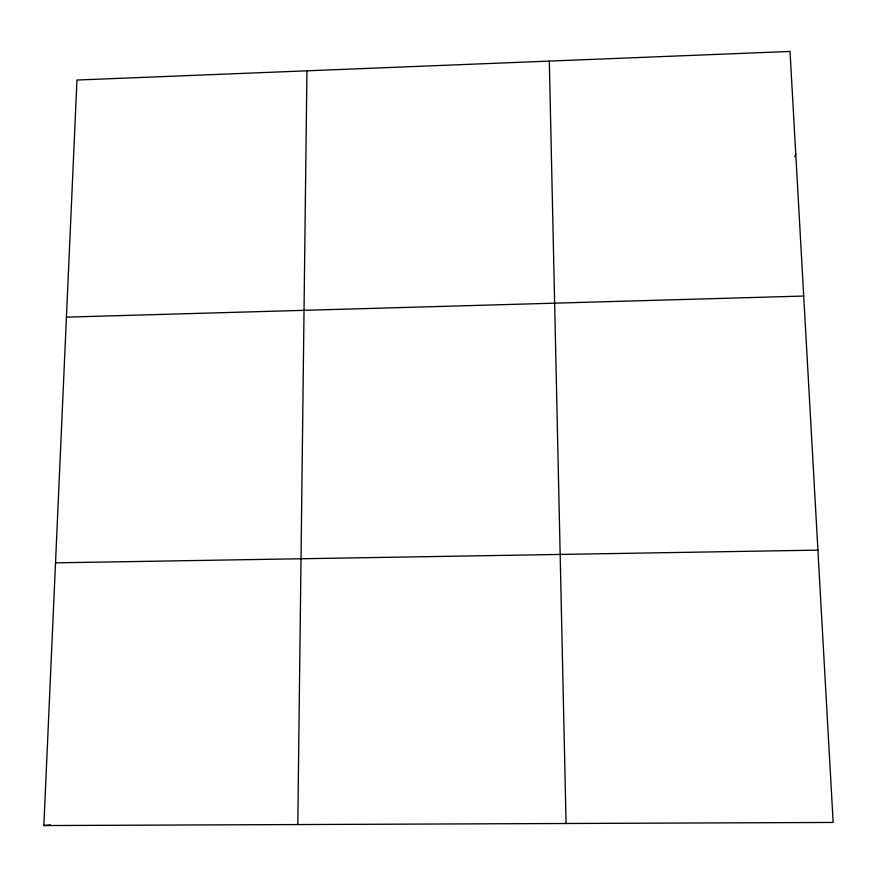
<?xml version="1.0" encoding="UTF-8"?>
<svg xmlns="http://www.w3.org/2000/svg" width="877" height="877" viewBox="0 0 877 877"><rect width="100%" height="100%" fill="white"/><g stroke="black" fill="none" stroke-linecap="round" stroke-linejoin="round"><path stroke-width="1.32" d="M297.796 824.555L306.939 70.818M43.85 825.553L76.968 80.037L790.024 51.447L833.15 822.451L43.85 825.553L50.329 824.873M794.836 156.698L795.779 154.242M66.433 317.134L803.705 296.042M55.514 562.859L817.923 550.131M549.32 61.094L566.071 823.503"/></g></svg>
